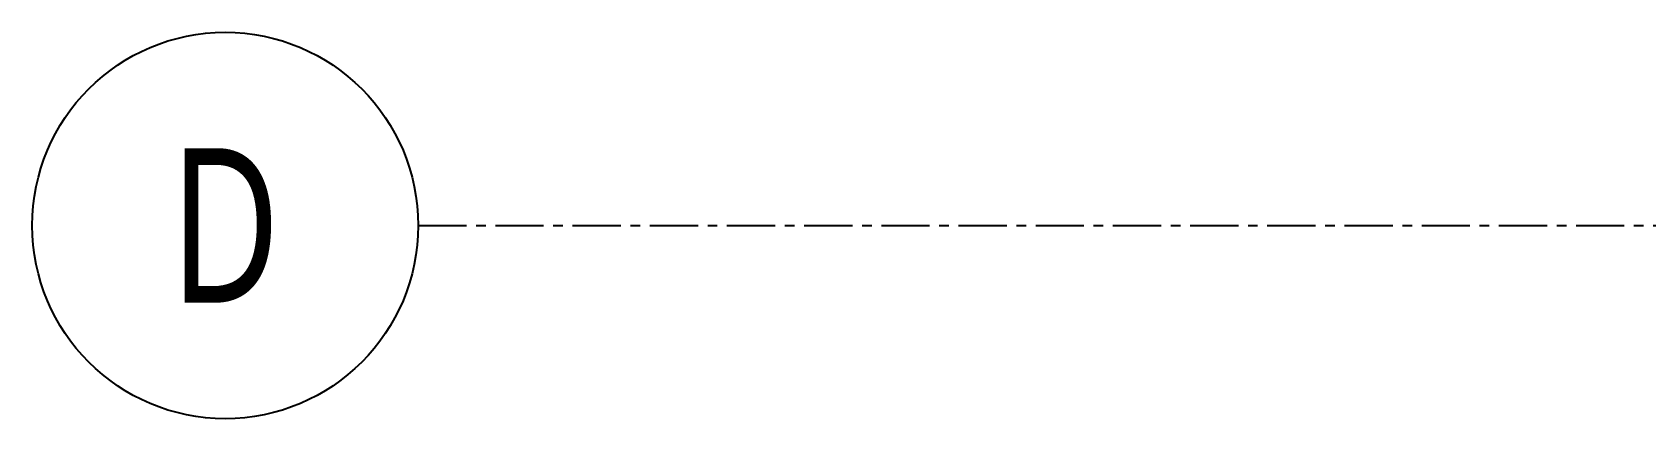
# Model space of a CAD drawing. Header units: millimetres. Extents: x -3377 to 119122, y -22007 to 15479.
# Drawn here: x 39432 to 40060, y 8679 to 8829 of the extents above; entities that cross this region are included whole.
import ezdxf
from ezdxf.enums import TextEntityAlignment as Align

# ---------------------------------------------------------------- set-up
doc = ezdxf.new("R2010")
doc.units = ezdxf.units.MM
doc.header["$LTSCALE"] = 150
doc.header["$MEASUREMENT"] = 0
doc.linetypes.add('CENTER', pattern=[2, 1.25, -0.25, 0.25, -0.25])
doc.layers.get('0').update_dxf_attribs({"plot": 0})
doc.layers.add('Col-Line', color=8, linetype='CENTER')
doc.layers.add('GRID', color=5, linetype='CENTER')
doc.layers.add('S-ARCH', color=252, linetype='Continuous', plot=False)
doc.styles.add('C1', font='', dxfattribs={"bigfont": 'japanese.shx'})
doc.styles.get('C1').set_extended_font_data('微軟正黑體')

# ---------------------------------------------------------------- blocks, each defined once
blk = doc.blocks.new('A$C69764756')
at = {"layer": 'Col-Line', "color": 252, "linetype": 'ByBlock'}
blk.add_circle((-1463.2411, -1170), 75, dxfattribs=at)
at = {"layer": 'GRID', "color": 252, "ltscale": 0.1}
blk.add_line((-1388.2411, -1170), (2403.48217, -1170), dxfattribs=at)
at = {"layer": 'Col-Line', "color": 252, "style": 'C1', "width": 0.75}
blk.add_text('D', height=60, dxfattribs=at).set_placement((-1463.2411, -1170), align=Align.MIDDLE)
blk = doc.blocks.new('2021-1102')
blk.add_blockref('A$C69764756', (28860.33, -5595.97))

msp = doc.modelspace()

# ---------------------------------------------------------------- block references
at = {"layer": 'S-ARCH'}
msp.add_blockref('2021-1102', (12110.4, 15520.27), dxfattribs=at)

doc.saveas('drawing.dxf')
